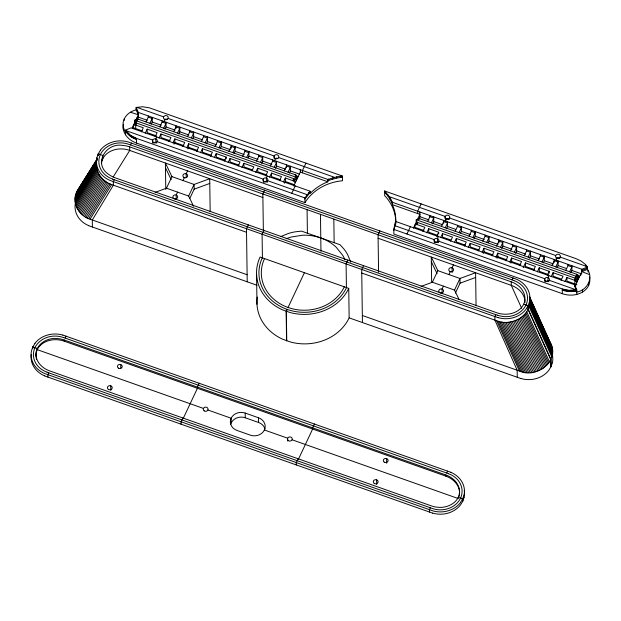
<?xml version="1.0" encoding="UTF-8"?>
<svg xmlns="http://www.w3.org/2000/svg" width="621" height="621" viewBox="0 0 621 621"><rect width="100%" height="100%" fill="white"/><g stroke="black" fill="none" stroke-linecap="round" stroke-linejoin="round"><path stroke-width="0.93" d="M247.127 274.738L90.045 219.182C77.99 215.766 70.352 200.342 78.099 189.521L97.155 158.929M246.529 232.285L111.609 184.569C103.008 181.728 95.859 173.344 96.573 163.967L75.009 198.588M361.748 273.03L496.668 320.746C511.681 327.158 533.563 314.932 529.418 297.273M362.338 315.484L519.42 371.032C536.971 379.4 561.904 359.28 549.329 341.201M35.979 355.002L36.057 353.9A17.388 15.129 -0.8 0 1 39.837 345.874M459.532 492.034C459.074 502.583 447.462 508.343 437.976 507.272A23.482 20.439 -0.8 0 1 431.253 505.851L49.696 370.908A23.482 20.439 -0.8 0 1 43.742 367.849C39.519 364.892 36.228 360.196 35.971 354.933M459.462 494.316C460.402 487.904 457.002 481.547 451.746 478.007A23.482 20.439 -0.8 0 0 445.793 474.949L64.242 340.005A23.482 20.439 -0.8 0 0 57.52 338.585C46.831 337.079 33.922 345.307 36.088 357.222M576.8 294.424L576.738 289.704L574.549 284.728L395.499 221.41L393.807 229.374L393.869 234.086L562.331 293.663A23.024 20.035 -0.8 0 0 568.898 295.06C575.131 295.542 581.83 293.741 586.201 289.083A16.907 14.718 -0.8 0 0 588.692 285.412L589.872 281.282L589.655 276.966M395.515 222.59L394.809 226.983M96.915 157.718L98.203 153.923L100.462 150.173M464.011 495.015L462.606 499.067L460.464 502.56M464.05 497.367L462.637 501.419L460.495 504.92A24.141 21.013 -0.8 0 1 432.69 513.101M529.449 301.884L528.16 305.679L525.894 309.437A24.141 21.013 -0.8 0 1 498.089 317.618M552.348 362.788L551.06 366.584L548.793 370.333A24.141 21.013 -0.8 0 1 520.988 378.523M347.744 260.052L346.091 263.972L346.425 287.562M393.823 230.554L394.614 226.712M523.674 304.243C527.105 297.288 523.309 288.912 517.177 284.884A23.482 20.439 -0.8 0 0 511.23 281.825L129.673 146.882A23.482 20.439 -0.8 0 0 122.95 145.461C105.826 142.116 92.521 164.41 109.18 174.726A23.482 20.439 -0.8 0 0 115.133 177.785L496.684 312.728A23.482 20.439 -0.8 0 0 503.406 314.148C511.207 314.816 520.087 311.649 523.674 304.243L528.16 305.679L528.207 309.219L550.959 359.505L551.06 366.584M576.754 292.08C586.814 290.496 593.878 278.154 587.427 269.398L587.396 267.053L585.137 264.243L581.194 261.092L576.443 258.817L384.609 190.973L384.663 195.685L385.695 196.741A48.376 42.104 -0.8 0 1 395.756 224.142M35.032 343.297L32.766 347.046L31.477 350.842A24.141 21.013 -0.8 0 0 44.743 373.555L432.635 510.796A24.141 21.013 -0.8 0 0 460.51 502.591M305.936 163.144L302.489 170.488L302.52 172.848M406.941 234.016L410.388 226.673M132.226 127.833L134.726 122.516L134.687 120.164L137.815 119.015L295.798 174.928L298.033 176.892M123.3 124.254A16.907 14.718 -0.8 0 0 123.137 125.318C122.446 131.202 125.962 136.822 130.682 140.074A23.024 20.035 -0.8 0 0 136.504 143.063L304.958 202.64L306.526 200.249A48.376 42.104 -0.8 0 1 340.937 180.913L342.52 180.781L342.45 176.061L149.335 107.806L142.69 106.758L136.139 107.456L136.185 109.816L138.359 114.792L136.084 119.62L138.289 119.224M136.139 107.456L138.328 112.432L138.39 117.152L137.257 119.566L137.225 117.206M137.815 119.015L135.999 122.873L135.611 128.555M114.225 179.717L113.317 181.65L113.364 185.19L92.296 219.981L92.397 227.053M130.581 144.949L131.489 143.016M141.378 131.831L143.296 127.755L135.557 125.023L133.36 125.419L133.391 127.771L142.225 130.899M146.02 121.964L148.295 117.136L148.279 115.956M145.244 133.204L147.161 129.121L157.113 132.646L155.196 136.721M149.886 123.331L152.161 118.502L148.295 117.136M151.151 124.293L152.207 122.034L152.145 117.322M159.838 126.847L162.112 122.019L162.097 120.839M156.756 136.977L155.84 138.933L155.887 142.465M164.029 121.522L164.945 119.566M159.061 138.087L160.979 134.012L170.93 137.528L169.013 141.611M163.703 128.213L165.978 123.385L162.112 122.019M48.787 372.841L47.879 374.774L47.91 377.133M65.151 338.072L66.059 336.14M164.969 129.176L166.024 126.925L165.962 122.205M173.655 131.737L175.929 126.909L179.795 128.275L177.521 133.104M172.879 142.977L174.796 138.894L184.748 142.419L182.853 146.44M174.035 144.15L174.843 142.434L174.796 138.894M178.786 134.066L179.842 131.807L179.779 127.095M187.472 136.62L189.747 131.792L189.731 130.612M155.196 192.347L166.482 188.202L171.932 176.612L165.403 163.036L165.768 189.452M186.696 147.86L188.613 143.785L198.565 147.301L196.671 151.33M191.338 137.986L193.612 133.158L189.747 131.792M187.852 149.04L188.66 147.324L188.613 143.785M192.603 138.949L193.659 136.698L193.597 131.978M201.289 141.51L203.564 136.682L203.548 135.502M177.559 192.122L176.193 195.017L176.248 198.79M183.016 180.532L184.375 177.629M187.558 170.876L186.191 173.771L186.246 177.544M200.513 152.75L202.43 148.667L212.382 152.192L210.488 156.213M205.155 142.877L207.43 138.048L203.564 136.682M206.42 143.839L207.476 141.58L207.414 136.868M193.542 206.219L188.637 196.042L194.094 184.445L209.712 178.708L210.177 211.73M189.871 198.27L194.156 189.164L194.094 184.445L171.932 176.612M215.107 146.393L217.381 141.565L217.366 140.385M214.33 157.633L216.248 153.558L226.199 157.074L226.223 158.844M218.972 147.759L221.247 142.931L217.381 141.565M220.238 148.722L221.293 146.471L221.231 141.751M224.305 161.103L226.199 157.074M228.932 151.283L231.198 146.455L235.064 147.821L232.79 152.65M228.148 162.523L230.065 158.44L240.016 161.965L238.122 165.986M234.055 153.612L235.118 151.353L235.049 146.641M242.749 156.166L245.016 151.338L245 150.158M241.965 167.406L243.882 163.331L253.834 166.847L251.94 170.876M246.607 157.532L248.881 152.704L245.016 151.338M248.221 157.75L248.936 156.244L248.866 151.524M256.566 161.056L258.833 156.228L258.817 155.048M255.782 172.296L257.699 168.213L267.651 171.738L265.757 175.759M260.432 162.423L262.699 157.594L258.833 156.228M261.689 163.385L262.753 161.134L262.683 156.414M270.383 165.939L272.65 161.111L272.635 159.931M267.302 176.069L266.386 178.01L266.44 181.542M274.567 160.614L275.483 158.681M269.599 177.179L271.517 173.104L281.468 176.62L279.551 180.703M274.249 167.305L276.516 162.477L272.65 161.111M248.299 224.88L246.483 228.745L247.22 281.81M264.662 190.111L262.846 193.977L263.351 230.453M275.507 168.268L276.57 166.017L276.5 161.297M284.201 170.829L286.467 166.001L290.333 167.367L288.066 172.196M283.417 182.069L285.334 177.986L293.073 180.727L295.309 182.69M284.581 183.242L285.388 181.526L285.334 177.986M289.324 173.158L290.387 170.907L290.317 166.187M293.073 180.727L293.508 178.584L135.999 122.873L134.687 120.164L296.636 177.435L296.667 179.795L293.531 179.764L295.759 181.72M295.798 174.928L295.348 175.898L295.332 174.718L296.636 177.435L293.508 178.584M182.869 418.011L181.045 421.869L181.084 424.228M199.225 383.235L197.408 387.1L197.424 388.28L183.288 418.329M293.787 185.912L300.308 172.064L300.269 169.704M291.761 193.278L295.216 185.943M264.538 258.6A43.105 37.524 -0.8 0 0 288.059 307.473L304.422 272.704M363.518 265.633L361.701 269.491L362.439 322.555M379.881 230.865L378.057 234.722L378.585 272.13M298.08 458.756L296.264 462.622L296.295 464.974M314.443 423.988L312.627 427.846L312.642 429.026L298.507 459.074M421.123 203.882L417.661 211.225L417.692 213.577M413.4 228.21L416.272 222.093L416.241 219.733L419.369 218.584L577.351 274.505L579.587 276.469M418.81 219.135L419.943 216.721L419.874 212.009M423.988 230.546L414.944 227.348L414.913 224.988L417.11 224.592L417.568 223.63L416.241 219.733L578.19 277.005L578.221 279.365L575.077 279.334L574.673 283.836M422.932 231.408L424.849 227.325L417.11 224.592M427.574 221.534L429.848 216.706L429.833 215.526M426.79 232.774L428.715 228.699L438.667 232.215L438.69 233.985M431.44 222.9L433.714 218.072L429.848 216.706M432.697 223.863L433.761 221.612L433.691 216.892M436.749 236.29L438.667 232.215M441.391 226.417L443.666 221.588L447.531 222.955L445.257 227.791M438.31 236.547L437.394 238.487L437.448 242.019M445.583 221.099L446.491 219.159M440.638 237.602L442.532 233.581L452.484 237.106L450.567 241.181M446.445 228.908L447.578 226.494L447.508 221.782M455.209 231.307L457.483 226.479L457.467 225.299M421.085 286.382L432.363 282.237L437.821 270.647L431.285 257.071L431.642 282.539M454.456 242.493L456.35 238.472L466.301 241.988L464.384 246.063M459.074 232.673L461.349 227.845L457.483 226.479M460.635 232.991L461.395 231.385L461.333 226.665M443.448 286.149L442.082 289.052L442.144 293.764M448.898 274.56L450.264 271.664M453.446 264.903L452.08 267.798L452.142 272.518M469.026 236.197L471.3 231.361L471.285 230.189M468.273 247.383L470.167 243.354L480.118 246.879L478.201 250.954M472.892 237.564L475.166 232.735L471.3 231.361M474.079 238.681L475.212 236.267L475.15 231.555M459.02 299.407L454.525 290.069L459.975 278.48L475.601 272.743L476.059 305.757M455.372 293.128L460.045 283.199L459.975 278.48L437.821 270.647M482.843 241.08L485.117 236.252L485.102 235.072M482.09 252.266L483.984 248.245L493.936 251.761L492.018 255.836M486.709 242.446L488.983 237.618L485.117 236.252M483.278 253.391L484.031 251.777L483.984 248.245M488.277 242.764L489.03 241.158L488.968 236.438M496.66 245.97L498.935 241.134L502.8 242.508L500.526 247.337M495.907 257.156L497.801 253.127L507.753 256.652L505.836 260.727M497.095 258.274L497.848 256.667L497.801 253.127M501.714 248.454L502.847 246.04L502.785 241.328M510.478 250.853L512.752 246.025L512.736 244.845M509.725 262.039L511.619 258.018L521.57 261.534L519.653 265.609M514.343 252.219L516.618 247.391L512.752 246.025M510.912 263.164L511.665 261.55L511.619 258.018M515.531 253.345L516.664 250.931L516.602 246.211M495.775 314.661L494.867 316.586L494.921 320.125L517.169 370.24L517.27 377.312M512.139 279.892L513.047 277.96M524.295 255.743L526.569 250.915L526.554 249.735M523.161 267.729L525.436 262.9L535.387 266.425L533.47 270.5M528.16 257.11L530.435 252.281L526.569 250.915M529.348 258.227L530.481 255.813L530.419 251.101M538.112 260.626L540.386 255.798L540.371 254.618M537.336 271.866L539.253 267.791L549.205 271.307L549.228 273.077M541.978 261.992L544.252 257.164L540.386 255.798M543.243 262.955L544.299 260.704L544.237 255.984M430.345 507.784L429.437 509.717L429.468 512.069M446.701 473.016L447.609 471.083M547.287 275.39L549.205 271.307M551.929 265.516L554.204 260.688L558.069 262.054L555.795 266.883M548.848 275.639L547.932 277.595L547.978 281.134M556.121 260.191L557.037 258.235M551.153 276.756L553.07 272.673L563.022 276.198L561.105 280.273M557.06 267.845L558.116 265.586L558.054 260.874M565.747 270.399L568.021 265.571L568.005 264.391M564.97 281.639L566.888 277.564L574.627 280.296L576.855 282.26M569.612 271.765L571.887 266.937L568.021 265.571M570.878 272.728L571.933 270.477L571.871 265.757M417.545 222.45L575.062 278.154L578.19 277.005L576.878 274.288L575.062 278.154L575.077 279.334L577.313 281.297M577.351 274.505L576.893 275.468L576.878 274.288M574.961 286.289L581.854 271.641L581.823 269.281L587.396 267.053M125.551 134.835L125.512 132.498L123.315 127.289L123.098 122.974A16.907 14.718 -0.8 0 1 124.278 118.844C126.505 114.117 131.241 111.081 136.185 109.816M76.686 192.075L97.365 158.813M93.406 165.473L78.099 189.521M94.408 163.866L97.412 159.038M83.866 181.324L84.867 179.71M86.373 177.296L87.879 174.881M89.385 172.467L90.891 170.053M75.754 194.505L97.318 159.892M75.397 195.871L96.457 162.065M75.149 197.222L96.713 162.609M74.97 199.954L96.534 165.341M75.032 201.32L96.597 166.707M75.203 202.679L96.767 168.066M101.735 160.513L102.737 158.898L102.69 155.359L98.203 153.923L98.227 155.692M75.475 204.03L97.039 169.417M75.847 205.357L97.412 170.744M76.321 206.669L97.885 172.048M76.888 207.942L98.452 173.329M77.555 209.184L99.119 174.571M78.316 210.387L99.88 175.774M79.162 211.544L100.726 176.931M80.093 212.654L101.658 178.041M81.11 213.702L102.675 179.089M82.197 214.695L103.761 180.082M83.361 215.627L104.926 181.014M84.596 216.488L106.16 181.875M85.884 217.28L107.449 182.667M87.235 218.002L108.799 183.381M113.177 176.985L129.727 150.422L129.673 146.882M88.632 218.639L110.204 184.026M90.045 219.182L111.609 184.569M264.072 230.461L262.093 234.264L262.419 257.847M304.958 202.64L304.888 197.928L310.104 191.206L131.054 127.887L125.481 130.115L125.512 132.498M304.911 199.108L310.127 192.386M39.822 345.905C44.293 341.131 51.155 339.268 57.536 339.765A23.482 20.439 -0.8 0 1 64.258 341.185L445.808 476.121A23.482 20.439 -0.8 0 1 451.762 479.187C455.985 482.144 459.276 486.841 459.54 492.104M280.622 236.648L287.919 233.667A35.762 31.128 -0.8 0 1 295.906 231.742L301.511 231.121L340.052 244.752L343.553 248.594A35.762 31.128 -0.8 0 1 347.713 254.812L350.756 262.116M138.328 112.432L327.849 179.461L336.714 176.853L342.45 176.061M327.849 179.461L327.88 181.821L324.892 183.048A48.376 42.104 -0.8 0 0 311.602 192.036L310.143 193.566L310.104 191.206M327.865 180.641L336.737 178.041L342.474 177.241M581.838 270.461L587.412 268.218M587.427 269.398L581.854 271.641L589.616 274.629M194.156 189.164L209.782 183.428M293.531 179.764L296.652 178.615M460.045 283.199L475.663 277.455M575.077 279.334L578.205 278.185L577.227 276.151M393.807 229.374L562.269 288.951L568.836 290.341L576.738 289.704M562.269 288.951L562.277 290.123L567.509 291.381L571.537 291.591L576.738 290.9L574.565 285.908M133.818 124.448L136.015 124.053L134.71 121.336M419.835 218.794L417.638 219.19L419.912 214.361L392.332 204.612C392.495 199.17 387.76 194.932 384.609 190.973M415.364 224.026L417.568 223.63L416.256 220.913M32.766 347.046L37.252 348.49L37.268 349.662L203.447 408.432M292.08 439.777L458.251 498.547L458.236 497.367L462.723 498.81L462.761 501.163M257.319 297.048A47.902 41.692 -0.8 0 0 282.858 339.307L290.581 342.039A47.902 41.692 -0.8 0 0 349.149 317.859L520.965 378.577M130.402 112.222L138.359 114.792M498.073 317.673L110.15 180.486A24.141 21.013 -0.8 0 1 96.853 157.711M62.853 335.061L450.776 472.247M432.666 513.156L44.751 375.969M163.641 116.857L136.729 107.332M168.074 118.417L274.171 155.964L274.21 158.619M555.733 255.518L449.612 218.01M560.165 257.086L587.078 266.595M278.604 157.532L334.641 177.358M389.142 196.632L445.187 216.442L445.218 219.097M392.301 202.252L581.823 269.281M300.308 172.064L327.88 181.821M138.39 117.152L147.224 120.272M152.207 122.034L161.258 125.24M166.024 126.925L175.075 130.123M179.842 131.807L188.893 135.013M193.659 136.698L202.71 139.896M207.476 141.58L216.527 144.786M221.293 146.471L230.344 149.669M235.118 151.353L244.162 154.559M248.936 156.244L257.979 159.442M262.753 161.134L271.796 164.332M276.57 166.017L285.613 169.215M290.387 170.907L299.431 174.105M419.943 216.721L428.987 219.919M433.761 221.612L442.812 224.81M447.578 226.494L455.721 229.374M461.395 231.385L470.446 234.583M475.212 236.267L484.264 239.465M489.03 241.158L498.081 244.356M502.847 246.04L511.898 249.246M516.664 250.931L525.715 254.129M530.481 255.813L539.533 259.019M544.299 260.704L553.35 263.902M558.116 265.586L566.259 268.466M571.933 270.477L581.893 273.993M156.259 135.859L147.208 132.661L147.161 129.121M170.076 140.75L161.025 137.544L160.979 134.012M174.843 142.434L183.894 145.632M188.66 147.324L197.711 150.523M211.528 155.405L202.477 152.207L202.43 148.667M225.345 160.296L216.294 157.097L216.248 153.558M239.163 165.178L230.119 161.98L230.065 158.44M252.079 169.75L243.937 166.87L243.882 163.331M266.797 174.951L257.754 171.753L257.699 168.213M280.614 179.842L271.571 176.643L271.517 173.104M285.388 181.526L294.432 184.724M437.813 235.437L428.762 232.231L428.715 228.699M450.722 240.001L442.579 237.121L442.532 233.581M465.447 245.21L456.396 242.004L456.35 238.472M479.265 250.092L470.213 246.894L470.167 243.354M484.031 251.777L493.082 254.983M497.848 256.667L506.899 259.865M511.665 261.55L520.716 264.756M534.534 269.638L525.482 266.44L525.436 262.9M548.351 274.529L539.3 271.323L539.253 267.791M561.26 279.093L553.117 276.213L553.07 272.673M576.893 284.62L566.934 281.103L566.888 277.564M125.799 130.565L152.712 140.082L152.75 142.729M157.144 141.65L263.265 179.151L263.296 181.806M267.69 180.719L307.147 194.668M394.824 225.679L434.273 239.636L434.312 242.283M438.705 241.196L544.803 278.744L544.842 281.398M549.236 280.312L576.148 289.836M125.481 130.115L130.612 135.355L136.434 138.351L304.888 197.928M513.854 280.498L128.865 144.344A21.727 18.909 -0.8 0 0 100.377 154.544A21.727 18.909 -0.8 0 0 112.541 179.034M262.893 197.517L129.727 150.422A23.482 20.439 -0.8 0 0 122.997 148.993C116.616 148.497 109.762 150.367 105.291 155.134A17.388 15.129 -0.8 0 0 101.526 163.137M378.111 238.262L511.277 285.357A23.482 20.439 -0.8 0 1 517.231 288.416C521.756 291.575 525.203 296.784 525.017 302.443M166.482 188.202L188.637 196.042M432.363 282.237L454.525 290.069M112.51 179.112L497.491 315.266M348.738 288.377L260.106 257.032A47.902 41.692 -0.8 0 0 282.446 309.825L290.17 312.557A47.902 41.692 -0.8 0 0 348.738 288.377L349.149 317.859M256.97 285.256L88.733 225.71M63.435 337.467L448.416 473.621M207.88 410L231.144 418.228A10.774 9.377 -0.8 0 1 245.202 413.066L258.499 417.762A10.774 9.377 -0.8 0 1 264.383 429.988L287.647 438.209L287.686 441.042M230.647 424.516A10.774 9.377 -0.8 0 1 245.272 417.778L258.569 422.482A10.774 9.377 -0.8 0 1 264.988 429.08M47.072 372.235L432.061 508.389A21.727 18.909 -0.8 0 0 460.549 498.189A21.727 18.909 -0.8 0 0 448.385 473.691M125.496 131.318L130.635 136.542L136.449 139.531L136.504 143.071M525.886 305.027L528.036 305.936L528.091 309.475L550.835 359.761L550.936 366.84M100.47 154.575L98.32 153.666L98.343 155.436M460.456 498.151L462.606 499.067L462.637 501.419M35.04 347.706L32.89 346.79L32.913 348.365M577.452 275.957L579.129 277.432M295.906 176.387L297.575 177.862M384.616 192.145L388.078 196.197L392.317 203.432M416.272 222.093L417.568 223.63M134.726 122.516L136.015 124.053M431.354 261.783L437.068 273.667M165.465 167.755L171.186 179.632M529.371 296.396L551.324 344.919M529.449 296.822L551.797 346.223M529.379 297.086L552.17 347.558M529.69 298.616L552.442 348.901M529.86 299.974L552.612 350.267M529.923 301.348L552.674 351.633M529.884 302.714L552.636 353M529.744 304.073L552.496 354.358M529.496 305.423L552.248 355.709M529.139 306.79L551.89 357.083M526.794 311.781L549.546 362.066M525.948 312.968L548.7 363.262M525.032 314.086L547.784 364.372M521.656 308.295L511.277 285.357L511.23 281.818M524.039 315.142L546.783 365.435M522.96 316.143L545.712 366.437M521.811 317.083L544.563 367.368M520.592 317.952L543.344 368.245M519.311 318.752L542.063 369.037M517.976 319.481L540.72 369.767M516.579 320.125L539.331 370.411M515.143 320.692L537.895 370.978M513.668 321.173L536.412 371.467M512.154 321.577L534.906 371.863M510.609 321.888L533.361 372.173M509.057 322.113L531.801 372.406M507.481 322.252L530.233 372.538M505.898 322.299L528.65 372.584M504.314 322.26L527.066 372.546M502.738 322.128L525.49 372.414M501.178 321.911L523.93 372.196M499.633 321.608L522.385 371.894M498.12 321.212L520.872 371.498M496.668 320.746L519.42 371.032M136.17 108.636L138.343 113.612M392.332 204.612L393.473 207.305A48.376 42.104 -0.8 0 1 395.717 221.782L395.53 223.77L395.499 221.41M36.274 358.325L36.554 359.427M588.654 283.075L588.692 285.412M588.017 270.422L588.048 271.982M582.521 289.697L582.568 292.033M340.867 176.193L340.89 177.373M336.714 176.853L336.737 178.041M332.639 177.831L332.662 179.011M328.68 179.112L328.703 180.3M308.87 192.51L308.885 193.69M306.456 195.537L306.479 196.717M136.434 138.351L136.449 139.531M135.184 137.87L135.207 139.05M133.973 137.334L133.996 138.514M132.809 136.729L132.832 137.909M131.683 136.069L131.706 137.249M130.612 135.355L130.635 136.542M129.595 134.594L129.618 135.774M128.64 133.779L128.656 134.959M127.74 132.925L127.763 134.105M126.917 132.025L126.94 133.204M126.164 131.085L126.179 132.265M124.278 118.844L124.301 120.404M123.315 127.289L123.354 129.634M580.72 274.055L580.744 275.623M575.721 284.674L575.745 286.25M562.277 290.123L562.331 293.663M554.188 259.508L554.227 262.45M498.919 239.962L498.958 242.904M443.65 220.408L443.689 223.358M445.793 474.949L445.808 476.121M386.611 458.57L386.681 463.282M376.613 479.816L376.683 484.535M333.826 219.081L334.152 242.664M320.452 214.354L320.964 251.249M307.077 209.619L307.411 233.209M286.452 164.821L286.498 167.771M286.755 340.851L286.343 311.369L287.15 309.405A45.504 39.604 -0.8 0 0 346.518 287.593M286.56 340.782L286.149 311.3L287.15 309.405A45.504 39.604 -0.8 0 1 262.326 257.816M256.574 274.824L256.985 304.306M258.499 417.762L258.569 422.482M245.202 413.066L245.272 417.778M231.183 145.275L231.222 148.225M231.214 422.948L231.144 418.228A10.774 9.377 -0.8 0 0 237.028 430.446L250.317 435.15A10.774 9.377 -0.8 0 0 264.383 429.988M175.914 125.729L175.953 128.671M120.73 364.535L120.777 368.307M110.732 385.781L110.794 390.5M64.242 340.005L64.258 341.185M585.96 265.144L585.976 266.316M575.465 289.984L575.481 291.164M574.169 290.201L574.184 291.373M572.857 290.341L572.865 291.513M571.522 290.411L571.537 291.591M570.187 290.411L570.194 291.591M568.836 290.341L568.852 291.521M567.501 290.201L567.509 291.381M566.166 289.991L566.173 291.164M564.846 289.712L564.854 290.884M563.542 289.363L563.558 290.543M391.983 201.499L391.991 202.679M390.19 198.184L390.198 199.364M388.063 195.017L388.078 196.197M385.633 192.021L385.641 193.201M459.292 495.403A17.388 15.129 -0.8 0 1 459.035 496.474M47.103 372.165A21.727 18.909 -0.8 0 1 34.939 347.667A21.727 18.909 -0.8 0 1 63.396 337.537M464.26 490.559A24.141 21.013 -0.8 0 1 464.104 497.382M450.745 472.294A24.141 21.013 -0.8 0 1 464.073 495.022M34.978 343.266A24.141 21.013 -0.8 0 1 62.837 335.107M44.774 375.915A24.141 21.013 -0.8 0 1 31.213 354.552M545.168 281.81A2.399 2.088 -0.8 0 1 548.964 281.787M556.09 258.584A2.399 2.088 -0.8 0 1 559.894 258.561M445.544 219.508A2.399 2.088 -0.8 0 1 449.34 219.485M435.073 242.306A2.399 2.088 -0.8 0 1 438.434 242.671M153.076 143.141A2.399 2.088 -0.8 0 1 156.872 143.117M164.441 119.527A2.399 2.088 -0.8 0 1 167.359 119.511M274.971 158.642A2.399 2.088 -0.8 0 1 277.89 158.627M263.622 182.217A2.399 2.088 -0.8 0 1 267.426 182.194M497.53 315.189A21.727 18.909 -0.8 0 0 525.987 305.066A21.727 18.909 -0.8 0 0 513.823 280.568M344.306 286.809A43.105 37.524 -0.8 0 1 288.059 307.473M286.071 238.813A43.105 37.524 -0.8 0 1 291.319 237.005L302.396 235.235A43.105 37.524 -0.8 0 1 336.101 247.15L342.59 255.138A43.105 37.524 -0.8 0 1 344.88 259.617M552.558 355.98A24.141 21.013 -0.8 0 1 552.403 362.796M88.764 225.664A24.141 21.013 -0.8 0 1 75.436 202.943M100.416 150.142A24.141 21.013 -0.8 0 1 128.268 141.984L516.206 279.124A24.141 21.013 -0.8 0 1 529.511 301.899M384.252 462.164A2.399 2.088 -0.8 0 0 388.078 460.759A2.399 2.088 -0.8 0 0 384.779 458.577A2.399 2.088 -0.8 0 0 384.252 462.164M374.253 483.41A2.399 2.088 -0.8 0 0 378.08 482.005A2.399 2.088 -0.8 0 0 374.781 479.823A2.399 2.088 -0.8 0 0 374.253 483.41M108.372 389.375A2.399 2.088 -0.8 0 0 112.199 387.97A2.399 2.088 -0.8 0 0 108.9 385.796A2.399 2.088 -0.8 0 0 108.372 389.375M118.37 368.129A2.399 2.088 -0.8 0 0 122.197 366.724A2.399 2.088 -0.8 0 0 118.898 364.55A2.399 2.088 -0.8 0 0 118.37 368.129M204.216 410.885A2.399 2.088 -0.8 0 0 208.043 409.48A2.399 2.088 -0.8 0 0 204.736 407.298A2.399 2.088 -0.8 0 0 204.216 410.885M288.408 440.662A2.399 2.088 -0.8 0 0 292.235 439.249A2.399 2.088 -0.8 0 0 288.936 437.075A2.399 2.088 -0.8 0 0 288.408 440.662M545.572 281.189A2.399 2.088 -0.8 0 0 549.399 279.784A2.399 2.088 -0.8 0 0 546.1 277.61A2.399 2.088 -0.8 0 0 545.572 281.189M435.034 242.081A2.399 2.088 -0.8 0 0 438.861 240.676A2.399 2.088 -0.8 0 0 435.562 238.495A2.399 2.088 -0.8 0 0 435.034 242.081M556.501 257.963A2.399 2.088 -0.8 0 0 560.328 256.558A2.399 2.088 -0.8 0 0 557.021 254.385A2.399 2.088 -0.8 0 0 556.501 257.963M445.948 218.887A2.399 2.088 -0.8 0 0 449.775 217.482A2.399 2.088 -0.8 0 0 446.476 215.308A2.399 2.088 -0.8 0 0 445.948 218.887M153.48 142.527A2.399 2.088 -0.8 0 0 157.307 141.122A2.399 2.088 -0.8 0 0 154.008 138.941A2.399 2.088 -0.8 0 0 153.48 142.527M264.026 181.604A2.399 2.088 -0.8 0 0 267.853 180.191A2.399 2.088 -0.8 0 0 264.554 178.017A2.399 2.088 -0.8 0 0 264.026 181.604M164.402 119.302A2.399 2.088 -0.8 0 0 168.229 117.897A2.399 2.088 -0.8 0 0 164.93 115.716A2.399 2.088 -0.8 0 0 164.402 119.302M274.94 158.409A2.399 2.088 -0.8 0 0 278.767 157.004A2.399 2.088 -0.8 0 0 275.468 154.831A2.399 2.088 -0.8 0 0 274.94 158.409M183.832 177.365A2.399 2.088 -0.8 0 0 187.658 175.96A2.399 2.088 -0.8 0 0 184.359 173.779A2.399 2.088 -0.8 0 0 183.832 177.365M173.833 198.611A2.399 2.088 -0.8 0 0 177.66 197.206A2.399 2.088 -0.8 0 0 174.361 195.033A2.399 2.088 -0.8 0 0 173.833 198.611M449.72 271.393A2.399 2.088 -0.8 0 0 453.547 269.988A2.399 2.088 -0.8 0 0 450.248 267.814A2.399 2.088 -0.8 0 0 449.72 271.393M439.722 292.646A2.399 2.088 -0.8 0 0 443.549 291.241A2.399 2.088 -0.8 0 0 440.25 289.06A2.399 2.088 -0.8 0 0 439.722 292.646"/></g></svg>
